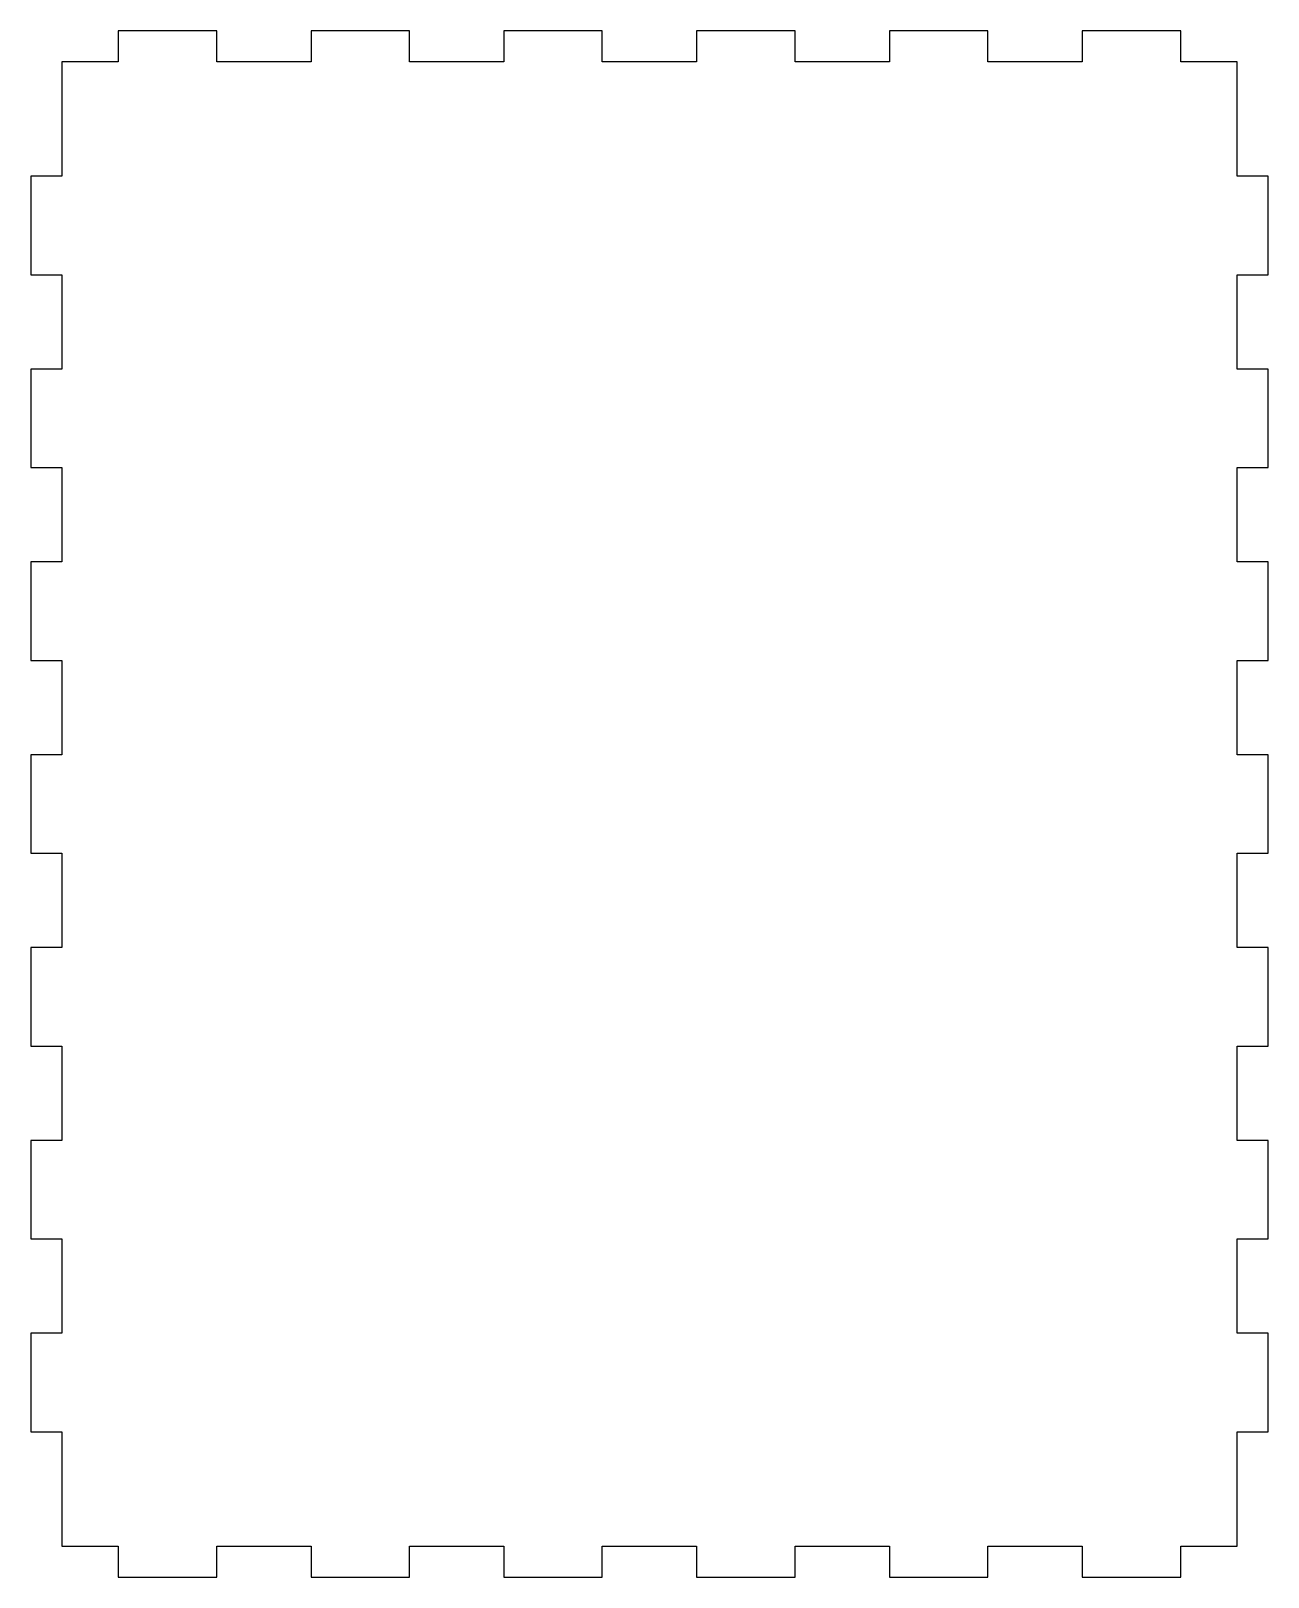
# Model space of a CAD drawing. Header units: millimetres. Extents: x 51 to 171, y -171 to -20.
import ezdxf

# ---------------------------------------------------------------- set-up
doc = ezdxf.new("R2010")
doc.units = ezdxf.units.MM
doc.layers.get('0').update_dxf_attribs({"linetype": 'CONTINUOUS'})

msp = doc.modelspace()

# ---------------------------------------------------------------- linework, layer by layer
msp.add_lwpolyline([(53.87, -44.01), (53.87, -53.17), (50.87, -53.17), (50.87, -62.74), (53.87, -62.74), (53.87, -71.91), (50.87, -71.91), (50.87, -81.47), (53.87, -81.47), (53.87, -90.64), (50.87, -90.64), (50.87, -100.2), (53.87, -100.2), (53.87, -109.37), (50.87, -109.37), (50.87, -118.94), (53.87, -118.94), (53.87, -128.1), (50.87, -128.1), (50.87, -137.67), (53.87, -137.67), (53.87, -146.84), (50.87, -146.84), (50.87, -156.4), (53.87, -156.4), (53.87, -167.52), (59.35, -167.52), (59.35, -170.52), (68.92, -170.52), (68.92, -167.52), (78.09, -167.52), (78.09, -170.52), (87.65, -170.52), (87.65, -167.52), (96.82, -167.52), (96.82, -170.52), (106.38, -170.52), (106.38, -167.52), (115.55, -167.52), (115.55, -170.52), (125.12, -170.52), (125.12, -167.52), (134.28, -167.52), (134.28, -170.52), (143.85, -170.52), (143.85, -167.52), (153.02, -167.52), (153.02, -170.52), (162.58, -170.52), (162.58, -167.52), (168.07, -167.52), (168.07, -156.4), (171.07, -156.4), (171.07, -146.84), (168.07, -146.84), (168.07, -137.67), (171.07, -137.67), (171.07, -128.1), (168.07, -128.1), (168.07, -118.94), (171.07, -118.94), (171.07, -109.37), (168.07, -109.37), (168.07, -100.2), (171.07, -100.2), (171.07, -90.64), (168.07, -90.64), (168.07, -81.47), (171.07, -81.47), (171.07, -71.91), (168.07, -71.91), (168.07, -62.74), (171.07, -62.74), (171.07, -53.17), (168.07, -53.17), (168.07, -44.01), (171.07, -44.01), (171.07, -34.44), (168.07, -34.44), (168.07, -23.32), (162.58, -23.32), (162.58, -20.32), (153.02, -20.32), (153.02, -23.32), (143.85, -23.32), (143.85, -20.32), (134.28, -20.32), (134.28, -23.32), (125.12, -23.32), (125.12, -20.32), (115.55, -20.32), (115.55, -23.32), (106.38, -23.32), (106.38, -20.32), (96.82, -20.32), (96.82, -23.32), (87.65, -23.32), (87.65, -20.32), (78.09, -20.32), (78.09, -23.32), (68.92, -23.32), (68.92, -20.32), (59.35, -20.32), (59.35, -23.32), (53.87, -23.32), (53.87, -34.44), (50.87, -34.44), (50.87, -44.01)], close=True)

doc.saveas('drawing.dxf')
